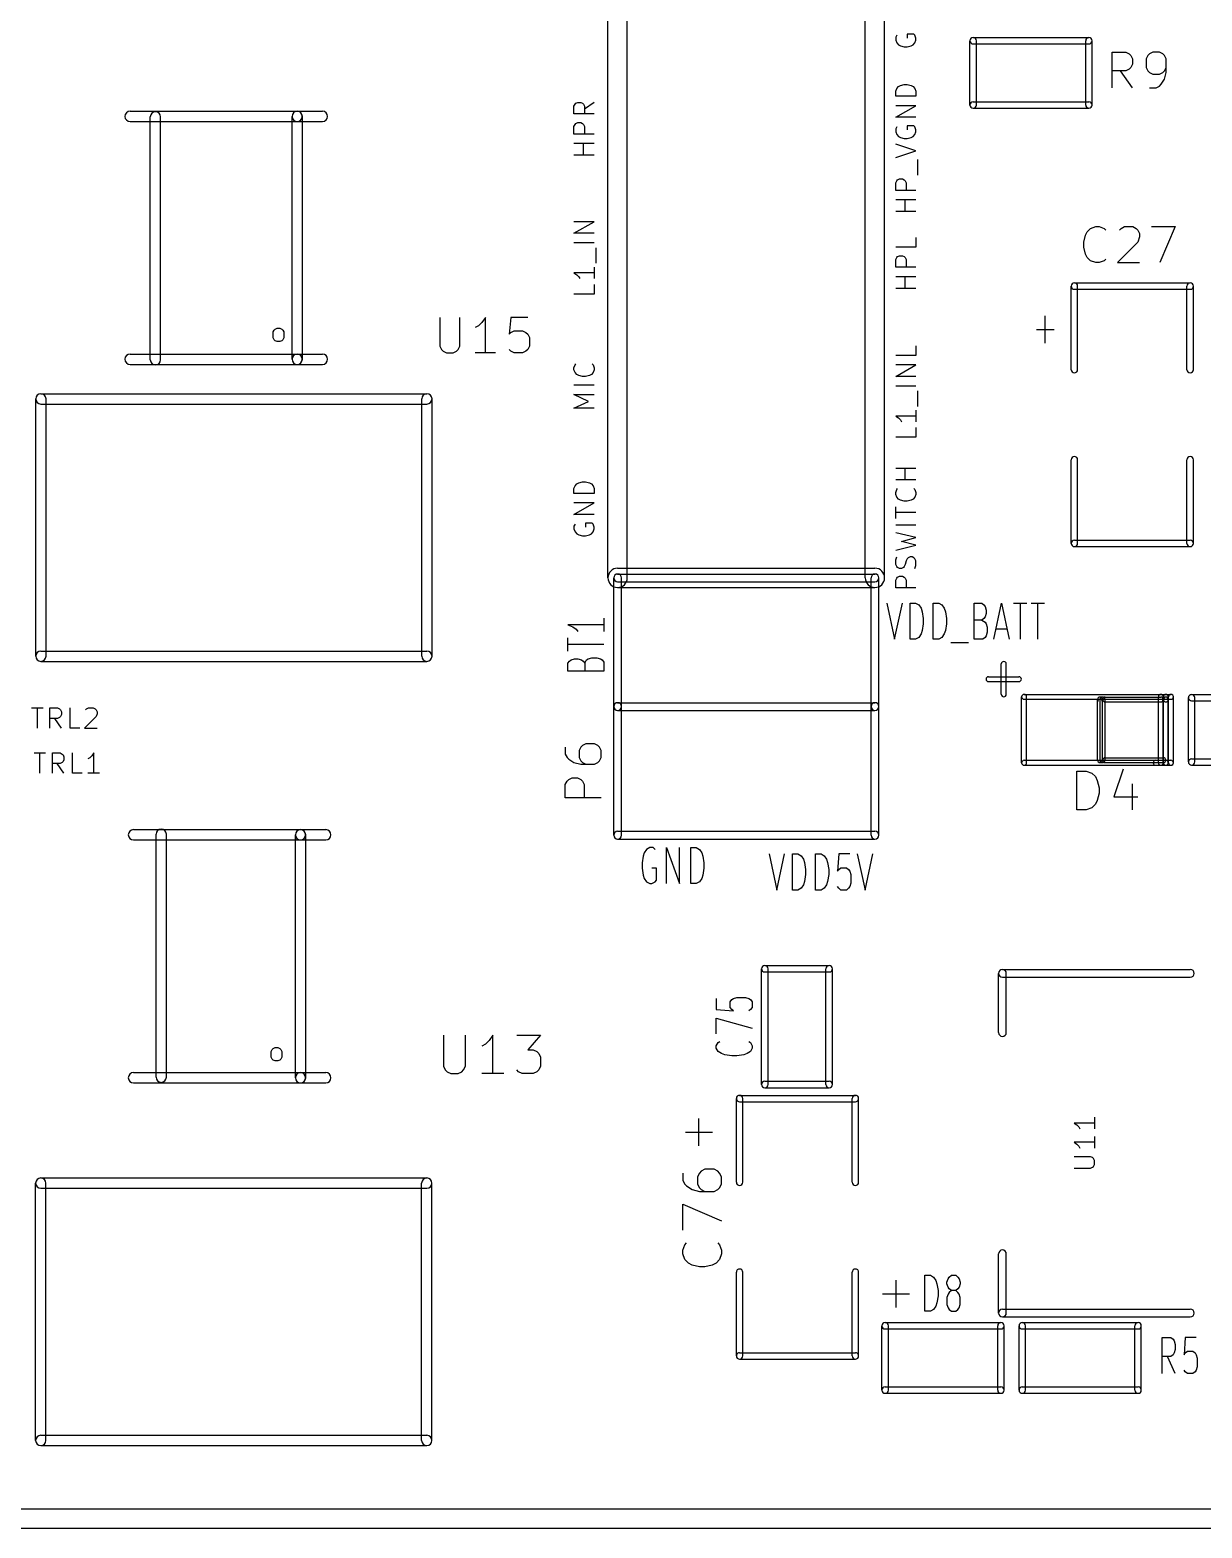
# Model space of a CAD drawing. Extents: x 32880 to 68030, y 23813 to 49782.
# Drawn here: x 41433 to 50542, y 27285 to 38928 of the extents above; entities that cross this region are included whole.
import ezdxf

# ---------------------------------------------------------------- set-up
doc = ezdxf.new("R2010")
doc.units = 0
doc.layers.add('BLACK', color=1, linetype='CONTINUOUS')

msp = doc.modelspace()

# ---------------------------------------------------------------- linework, layer by layer
at = {"layer": 'BLACK'}
for p, q in [((45925, 34670), (45925, 46670)), ((46075, 34670), (46075, 46670)), ((47925, 34670), (47925, 46670)), ((48075, 34670), (48075, 46670)), ((48303, 38895), (48251, 38895)), ((48251, 38895), (48251, 38865)), ((48311, 38888), (48303, 38895)), ((48169, 38888), (48161, 38873)), ((48161, 38873), (48161, 38850)), ((48161, 38850), (48169, 38828)), ((48169, 38828), (48183, 38813)), ((48183, 38813), (48198, 38805)), ((48198, 38805), (48228, 38798)), ((48228, 38798), (48251, 38798)), ((48251, 38798), (48281, 38805)), ((48281, 38805), (48296, 38813)), ((48296, 38813), (48311, 38828)), ((48318, 38865), (48311, 38888)), ((48311, 38828), (48318, 38850)), ((48318, 38850), (48318, 38865)), ((48738, 38345), (48738, 38845)), ((48763, 38870), (49663, 38870)), ((48763, 38820), (49663, 38820)), ((48788, 38345), (48788, 38845)), ((49638, 38345), (49638, 38845)), ((49688, 38345), (49688, 38845)), ((49844, 38479), (49844, 38755)), ((49844, 38755), (49949, 38755)), ((49949, 38755), (49975, 38742)), ((49975, 38742), (49988, 38729)), ((49988, 38729), (50001, 38703)), ((50001, 38663), (49988, 38637)), ((50001, 38703), (50001, 38663)), ((50120, 38729), (50107, 38703)), ((50107, 38703), (50107, 38637)), ((50133, 38742), (50120, 38729)), ((50159, 38755), (50133, 38742)), ((50212, 38755), (50159, 38755)), ((50238, 38742), (50212, 38755)), ((50251, 38729), (50238, 38742)), ((50264, 38703), (50251, 38729)), ((50264, 38598), (50264, 38703)), ((49949, 38611), (49844, 38611)), ((50001, 38479), (49909, 38611)), ((49975, 38624), (49949, 38611)), ((49988, 38637), (49975, 38624)), ((50107, 38637), (50120, 38611)), ((50120, 38611), (50133, 38598)), ((50133, 38598), (50159, 38584)), ((50159, 38584), (50212, 38584)), ((50212, 38584), (50238, 38598)), ((50225, 38506), (50251, 38545)), ((50238, 38598), (50251, 38611)), ((50251, 38611), (50264, 38637)), ((50251, 38545), (50264, 38598)), ((48161, 38452), (48169, 38474)), ((48161, 38414), (48161, 38452)), ((48169, 38474), (48183, 38489)), ((48183, 38489), (48198, 38497)), ((48198, 38497), (48228, 38504)), ((48228, 38504), (48251, 38504)), ((48251, 38504), (48281, 38497)), ((48281, 38497), (48296, 38489)), ((48296, 38489), (48311, 38474)), ((48311, 38474), (48318, 38452)), ((48318, 38452), (48318, 38414)), ((50133, 38479), (50185, 38479)), ((50185, 38479), (50212, 38492)), ((50212, 38492), (50225, 38506)), ((45661, 38336), (45669, 38351)), ((45661, 38276), (45661, 38336)), ((45669, 38351), (45676, 38359)), ((45676, 38359), (45691, 38366)), ((45691, 38366), (45713, 38366)), ((45713, 38366), (45728, 38359)), ((45728, 38359), (45736, 38351)), ((45736, 38351), (45743, 38336)), ((45818, 38366), (45743, 38314)), ((45743, 38336), (45743, 38276)), ((48318, 38414), (48161, 38414)), ((48161, 38250), (48318, 38340)), ((48318, 38340), (48161, 38340)), ((48763, 38370), (49663, 38370)), ((48763, 38320), (49663, 38320)), ((42211, 38297), (43509, 38297)), ((42211, 38217), (43509, 38217)), ((42368, 36365), (42368, 38253)), ((42448, 36365), (42448, 38253)), ((43470, 36369), (43470, 38257)), ((43510, 38297), (43706, 38297)), ((43510, 38217), (43706, 38217)), ((43550, 36369), (43550, 38257)), ((45818, 38276), (45661, 38276)), ((45661, 38179), (45669, 38194)), ((45669, 38194), (45676, 38202)), ((45676, 38202), (45691, 38209)), ((45691, 38209), (45713, 38209)), ((45713, 38209), (45728, 38202)), ((45728, 38202), (45736, 38194)), ((45736, 38194), (45743, 38179)), ((48318, 38250), (48161, 38250)), ((45661, 38119), (45661, 38179)), ((45818, 38119), (45661, 38119)), ((45743, 38179), (45743, 38119)), ((48169, 38176), (48161, 38161)), ((48161, 38161), (48161, 38138)), ((48161, 38138), (48169, 38116)), ((48169, 38116), (48183, 38101)), ((48183, 38101), (48198, 38093)), ((48198, 38093), (48228, 38086)), ((48228, 38086), (48251, 38086)), ((48303, 38183), (48251, 38183)), ((48251, 38183), (48251, 38153)), ((48251, 38086), (48281, 38093)), ((48281, 38093), (48296, 38101)), ((48296, 38101), (48311, 38116)), ((48311, 38176), (48303, 38183)), ((48318, 38153), (48311, 38176)), ((48311, 38116), (48318, 38138)), ((48318, 38138), (48318, 38153)), ((45818, 38045), (45661, 38045)), ((45736, 37955), (45736, 38045)), ((48318, 37988), (48161, 38041)), ((48161, 37936), (48318, 37988)), ((45818, 37955), (45661, 37955)), ((48333, 37801), (48333, 37921)), ((48161, 37741), (48169, 37756)), ((48161, 37681), (48161, 37741)), ((48169, 37756), (48176, 37764)), ((48176, 37764), (48191, 37771)), ((48191, 37771), (48213, 37771)), ((48213, 37771), (48228, 37764)), ((48228, 37764), (48236, 37756)), ((48236, 37756), (48243, 37741)), ((48243, 37741), (48243, 37681)), ((48318, 37681), (48161, 37681)), ((48318, 37607), (48161, 37607)), ((48318, 37517), (48161, 37517)), ((48236, 37517), (48236, 37607)), ((45661, 37348), (45818, 37438)), ((45818, 37438), (45661, 37438)), ((49650, 37360), (49676, 37386)), ((49676, 37386), (49716, 37400)), ((49716, 37400), (49742, 37400)), ((49742, 37400), (49781, 37386)), ((49781, 37386), (49794, 37373)), ((49900, 37373), (49913, 37386)), ((49913, 37386), (49939, 37400)), ((49939, 37400), (50005, 37400)), ((50005, 37400), (50031, 37386)), ((50031, 37386), (50044, 37373)), ((50149, 37400), (50333, 37400)), ((50333, 37400), (50215, 37120)), ((45818, 37348), (45661, 37348)), ((45818, 37273), (45661, 37273)), ((48318, 37316), (48318, 37241)), ((49624, 37280), (49637, 37333)), ((49624, 37240), (49624, 37280)), ((49637, 37333), (49650, 37360)), ((50044, 37280), (49886, 37120)), ((50044, 37373), (50057, 37346)), ((50057, 37320), (50044, 37280)), ((50057, 37346), (50057, 37320)), ((45833, 37116), (45833, 37236)), ((48318, 37241), (48161, 37241)), ((48161, 37144), (48169, 37159)), ((48161, 37084), (48161, 37144)), ((48169, 37159), (48176, 37167)), ((48176, 37167), (48191, 37174)), ((48191, 37174), (48213, 37174)), ((48213, 37174), (48228, 37167)), ((48228, 37167), (48236, 37159)), ((48236, 37159), (48243, 37144)), ((48243, 37144), (48243, 37084)), ((49637, 37186), (49624, 37240)), ((49650, 37160), (49637, 37186)), ((49676, 37133), (49650, 37160)), ((49794, 37146), (49781, 37133)), ((45818, 37041), (45661, 37041)), ((45661, 37041), (45683, 37026)), ((45818, 37086), (45818, 36996)), ((48318, 37084), (48161, 37084)), ((49716, 37120), (49676, 37133)), ((49742, 37120), (49716, 37120)), ((49781, 37133), (49742, 37120)), ((49886, 37120), (50057, 37120)), ((45683, 37026), (45698, 37011)), ((45698, 37011), (45706, 36996)), ((45818, 36951), (45818, 36876)), ((48318, 37010), (48161, 37010)), ((48318, 36920), (48161, 36920)), ((48236, 36920), (48236, 37010)), ((49525, 36288), (49525, 36938)), ((49550, 36963), (50450, 36963)), ((49550, 36913), (50450, 36913)), ((49575, 36288), (49575, 36938)), ((50425, 36288), (50425, 36938)), ((50475, 36288), (50475, 36938)), ((45818, 36876), (45661, 36876)), ((44618, 36694), (44618, 36471)), ((44775, 36471), (44775, 36694)), ((44972, 36694), (44946, 36655)), ((44972, 36418), (44972, 36694)), ((45170, 36694), (45157, 36563)), ((45301, 36694), (45170, 36694)), ((49323, 36494), (49323, 36707)), ((43323, 36581), (43330, 36596)), ((43323, 36536), (43323, 36581)), ((43330, 36596), (43338, 36603)), ((43338, 36603), (43353, 36611)), ((43353, 36611), (43375, 36611)), ((43375, 36611), (43390, 36603)), ((43390, 36603), (43398, 36596)), ((43398, 36596), (43405, 36581)), ((43405, 36581), (43405, 36536)), ((44920, 36629), (44894, 36615)), ((44946, 36655), (44920, 36629)), ((45157, 36563), (45170, 36576)), ((45170, 36576), (45196, 36589)), ((45196, 36589), (45262, 36589)), ((45262, 36589), (45288, 36576)), ((45288, 36576), (45301, 36563)), ((45301, 36563), (45314, 36537)), ((49255, 36600), (49392, 36600)), ((43330, 36521), (43323, 36536)), ((43338, 36513), (43330, 36521)), ((43353, 36506), (43338, 36513)), ((43375, 36506), (43353, 36506)), ((43390, 36513), (43375, 36506)), ((43398, 36521), (43390, 36513)), ((43405, 36536), (43398, 36521)), ((44618, 36471), (44631, 36445)), ((44631, 36445), (44644, 36431)), ((44749, 36431), (44762, 36445)), ((44762, 36445), (44775, 36471)), ((45170, 36431), (45157, 36445)), ((45301, 36445), (45288, 36431)), ((45314, 36471), (45301, 36445)), ((45314, 36537), (45314, 36471)), ((48318, 36474), (48318, 36399)), ((42211, 36409), (43509, 36409)), ((42211, 36329), (43509, 36329)), ((43510, 36409), (43706, 36409)), ((43510, 36329), (43706, 36329)), ((44644, 36431), (44670, 36418)), ((44670, 36418), (44723, 36418)), ((44723, 36418), (44749, 36431)), ((45051, 36418), (44894, 36418)), ((45196, 36418), (45170, 36431)), ((45262, 36418), (45196, 36418)), ((45288, 36431), (45262, 36418)), ((45669, 36326), (45676, 36333)), ((45803, 36333), (45811, 36326)), ((48318, 36399), (48161, 36399)), ((45661, 36303), (45669, 36326)), ((45661, 36288), (45661, 36303)), ((45669, 36266), (45661, 36288)), ((45683, 36251), (45669, 36266)), ((45698, 36243), (45683, 36251)), ((45728, 36236), (45698, 36243)), ((45751, 36236), (45728, 36236)), ((45781, 36243), (45751, 36236)), ((45796, 36251), (45781, 36243)), ((45811, 36266), (45796, 36251)), ((45811, 36326), (45818, 36303)), ((45818, 36288), (45811, 36266)), ((45818, 36303), (45818, 36288)), ((48161, 36235), (48318, 36325)), ((48318, 36325), (48161, 36325)), ((48318, 36235), (48161, 36235)), ((41518, 36101), (44518, 36101)), ((45818, 36168), (45661, 36168)), ((48318, 36160), (48161, 36160)), ((48333, 36003), (48333, 36123)), ((41478, 34061), (41478, 36061)), ((41518, 36021), (44518, 36021)), ((41558, 34061), (41558, 36061)), ((44478, 34061), (44478, 36061)), ((44558, 34061), (44558, 36061)), ((45773, 36042), (45661, 36094)), ((45661, 36094), (45818, 36094)), ((45661, 35989), (45773, 36042)), ((45818, 35989), (45661, 35989)), ((48318, 35928), (48161, 35928)), ((48161, 35928), (48183, 35913)), ((48183, 35913), (48198, 35898)), ((48198, 35898), (48206, 35883)), ((48318, 35973), (48318, 35883)), ((48318, 35763), (48161, 35763)), ((48318, 35838), (48318, 35763)), ((48318, 35521), (48161, 35521)), ((48236, 35431), (48236, 35521)), ((49525, 34938), (49525, 35588)), ((49575, 34938), (49575, 35588)), ((50425, 34938), (50425, 35588)), ((50475, 34938), (50475, 35588)), ((45669, 35386), (45683, 35401)), ((45683, 35401), (45698, 35409)), ((45698, 35409), (45728, 35416)), ((45728, 35416), (45751, 35416)), ((45751, 35416), (45781, 35409)), ((45781, 35409), (45796, 35401)), ((45796, 35401), (45811, 35386)), ((48318, 35431), (48161, 35431)), ((45661, 35364), (45669, 35386)), ((45661, 35326), (45661, 35364)), ((45818, 35326), (45661, 35326)), ((45811, 35386), (45818, 35364)), ((45818, 35364), (45818, 35326)), ((48161, 35334), (48169, 35357)), ((48161, 35319), (48161, 35334)), ((48169, 35297), (48161, 35319)), ((48169, 35357), (48176, 35364)), ((48183, 35282), (48169, 35297)), ((48198, 35274), (48183, 35282)), ((48296, 35282), (48281, 35274)), ((48311, 35297), (48296, 35282)), ((48303, 35364), (48311, 35357)), ((48311, 35357), (48318, 35334)), ((48318, 35319), (48311, 35297)), ((48318, 35334), (48318, 35319)), ((45661, 35162), (45818, 35252)), ((45818, 35252), (45661, 35252)), ((48161, 35132), (48161, 35222)), ((48318, 35177), (48161, 35177)), ((48228, 35267), (48198, 35274)), ((48251, 35267), (48228, 35267)), ((48281, 35274), (48251, 35267)), ((45818, 35162), (45661, 35162)), ((45669, 35088), (45661, 35073)), ((45661, 35073), (45661, 35050)), ((45661, 35050), (45669, 35028)), ((45803, 35095), (45751, 35095)), ((45751, 35095), (45751, 35065)), ((45811, 35088), (45803, 35095)), ((45818, 35065), (45811, 35088)), ((45811, 35028), (45818, 35050)), ((45818, 35050), (45818, 35065)), ((48318, 35079), (48161, 35079)), ((45669, 35028), (45683, 35013)), ((45683, 35013), (45698, 35005)), ((45698, 35005), (45728, 34998)), ((45728, 34998), (45751, 34998)), ((45751, 34998), (45781, 35005)), ((45781, 35005), (45796, 35013)), ((45796, 35013), (45811, 35028)), ((48318, 34983), (48161, 35020)), ((48206, 34953), (48318, 34983)), ((48318, 34923), (48206, 34953)), ((49550, 34963), (50450, 34963)), ((48161, 34885), (48318, 34923)), ((48161, 34810), (48169, 34833)), ((48251, 34818), (48243, 34803)), ((48258, 34825), (48251, 34818)), ((48273, 34833), (48258, 34825)), ((48288, 34833), (48273, 34833)), ((48303, 34825), (48288, 34833)), ((48311, 34818), (48303, 34825)), ((48318, 34803), (48311, 34818)), ((49550, 34913), (50450, 34913)), ((46000, 34745), (48000, 34745)), ((46000, 34700), (48000, 34700)), ((48161, 34773), (48161, 34810)), ((48169, 34758), (48161, 34773)), ((48176, 34750), (48169, 34758)), ((48191, 34743), (48176, 34750)), ((48206, 34743), (48191, 34743)), ((48221, 34750), (48206, 34743)), ((48228, 34758), (48221, 34750)), ((48236, 34773), (48228, 34758)), ((48243, 34803), (48236, 34773)), ((48311, 34743), (48318, 34765)), ((48318, 34765), (48318, 34803)), ((45970, 33670), (45970, 34670)), ((46000, 34640), (48000, 34640)), ((46000, 34595), (48000, 34595)), ((46030, 33670), (46030, 34670)), ((47970, 33670), (47970, 34670)), ((48030, 33670), (48030, 34670)), ((48161, 34653), (48169, 34668)), ((48161, 34593), (48161, 34653)), ((48318, 34593), (48161, 34593)), ((48169, 34668), (48176, 34676)), ((48176, 34676), (48191, 34683)), ((48191, 34683), (48213, 34683)), ((48213, 34683), (48228, 34676)), ((48228, 34676), (48236, 34668)), ((48236, 34668), (48243, 34653)), ((48243, 34653), (48243, 34593)), ((48093, 34474), (48153, 34194)), ((48153, 34194), (48213, 34474)), ((48273, 34194), (48273, 34474)), ((48273, 34474), (48316, 34474)), ((48316, 34474), (48341, 34460)), ((48453, 34194), (48453, 34474)), ((48453, 34474), (48496, 34474)), ((48496, 34474), (48521, 34460)), ((48770, 34194), (48770, 34474)), ((48770, 34474), (48830, 34474)), ((48830, 34474), (48847, 34460)), ((48924, 34194), (48984, 34474)), ((48984, 34474), (49044, 34194)), ((49078, 34474), (49181, 34474)), ((49130, 34194), (49130, 34474)), ((49215, 34474), (49318, 34474)), ((49267, 34194), (49267, 34474)), ((45892, 34357), (45892, 34254)), ((48341, 34460), (48359, 34434)), ((48359, 34434), (48367, 34407)), ((48367, 34407), (48376, 34354)), ((48376, 34354), (48376, 34314)), ((48521, 34460), (48539, 34434)), ((48539, 34434), (48547, 34407)), ((48547, 34407), (48556, 34354)), ((48556, 34354), (48556, 34314)), ((48847, 34354), (48830, 34340)), ((48847, 34460), (48856, 34447)), ((48856, 34367), (48847, 34354)), ((48856, 34447), (48864, 34420)), ((48864, 34394), (48856, 34367)), ((48864, 34420), (48864, 34394)), ((45892, 34306), (45612, 34306)), ((45612, 34306), (45652, 34289)), ((45652, 34289), (45679, 34271)), ((45679, 34271), (45692, 34254)), ((48359, 34234), (48341, 34207)), ((48367, 34260), (48359, 34234)), ((48376, 34314), (48367, 34260)), ((48539, 34234), (48521, 34207)), ((48547, 34260), (48539, 34234)), ((48556, 34314), (48547, 34260)), ((48830, 34340), (48770, 34340)), ((48830, 34340), (48856, 34327)), ((48856, 34327), (48864, 34314)), ((48864, 34314), (48873, 34287)), ((48873, 34247), (48864, 34220)), ((48873, 34287), (48873, 34247)), ((48941, 34274), (49027, 34274)), ((45612, 34100), (45612, 34203)), ((45892, 34152), (45612, 34152)), ((48316, 34194), (48273, 34194)), ((48341, 34207), (48316, 34194)), ((48496, 34194), (48453, 34194)), ((48521, 34207), (48496, 34194)), ((48590, 34167), (48727, 34167)), ((48838, 34194), (48770, 34194)), ((48856, 34207), (48838, 34194)), ((48864, 34220), (48856, 34207)), ((41518, 34101), (44518, 34101)), ((41518, 34021), (44518, 34021)), ((45612, 34006), (45626, 34023)), ((45612, 33946), (45612, 34006)), ((45626, 34023), (45639, 34032)), ((45639, 34032), (45666, 34040)), ((45666, 34040), (45692, 34040)), ((45692, 34040), (45719, 34032)), ((45719, 34032), (45732, 34023)), ((45732, 34023), (45746, 34006)), ((45746, 34006), (45759, 34032)), ((45746, 34006), (45746, 33946)), ((45759, 34032), (45772, 34040)), ((45772, 34040), (45799, 34049)), ((45799, 34049), (45839, 34049)), ((45839, 34049), (45866, 34040)), ((45866, 34040), (45879, 34032)), ((45879, 34032), (45892, 34014)), ((45892, 34014), (45892, 33946)), ((48982, 33765), (48982, 34001)), ((49020, 33765), (49020, 34001)), ((45892, 33946), (45612, 33946)), ((48883, 33902), (49119, 33902)), ((48883, 33864), (49119, 33864)), ((41446, 33659), (41536, 33659)), ((41491, 33502), (41491, 33659)), ((41588, 33502), (41588, 33659)), ((41588, 33659), (41648, 33659)), ((41648, 33659), (41663, 33651)), ((41663, 33651), (41671, 33644)), ((41745, 33502), (41745, 33659)), ((41865, 33644), (41872, 33651)), ((41872, 33651), (41887, 33659)), ((41887, 33659), (41925, 33659)), ((41925, 33659), (41940, 33651)), ((41940, 33651), (41947, 33644)), ((45970, 32670), (45970, 33670)), ((46000, 33700), (48000, 33700)), ((46000, 33700), (48000, 33700)), ((46030, 32670), (46030, 33670)), ((47970, 32670), (47970, 33670)), ((48030, 32670), (48030, 33670)), ((49140, 33233), (49140, 33745)), ((49159, 33764), (50261, 33764)), ((49159, 33726), (50261, 33726)), ((49178, 33233), (49178, 33745)), ((49730, 33253), (49730, 33725)), ((49730, 33254), (49730, 33706)), ((49750, 33253), (49750, 33725)), ((49768, 33253), (49768, 33725)), ((49768, 33254), (49768, 33706)), ((49788, 33253), (49788, 33725)), ((49789, 33744), (50221, 33744)), ((49789, 33706), (50221, 33706)), ((50203, 33233), (50203, 33745)), ((50241, 33233), (50241, 33745)), ((50242, 33725), (50242, 33745)), ((50242, 33233), (50242, 33725)), ((50261, 33764), (50301, 33764)), ((50261, 33726), (50301, 33726)), ((50280, 33725), (50280, 33745)), ((50280, 33233), (50280, 33725)), ((50282, 33233), (50282, 33745)), ((50320, 33233), (50320, 33745)), ((50436, 33239), (50436, 33739)), ((50461, 33764), (51361, 33764)), ((50461, 33714), (51361, 33714)), ((50486, 33239), (50486, 33739)), ((41648, 33577), (41588, 33577)), ((41678, 33502), (41626, 33577)), ((41663, 33584), (41648, 33577)), ((41671, 33592), (41663, 33584)), ((41671, 33644), (41678, 33629)), ((41678, 33607), (41671, 33592)), ((41678, 33629), (41678, 33607)), ((41947, 33592), (41857, 33502)), ((41947, 33644), (41955, 33629)), ((41955, 33614), (41947, 33592)), ((41955, 33629), (41955, 33614)), ((46000, 33640), (48000, 33640)), ((46000, 33640), (48000, 33640)), ((41820, 33502), (41745, 33502)), ((41857, 33502), (41955, 33502)), ((41465, 33309), (41555, 33309)), ((41510, 33152), (41510, 33309)), ((41607, 33152), (41607, 33309)), ((41607, 33309), (41667, 33309)), ((41667, 33309), (41682, 33301)), ((41682, 33301), (41690, 33294)), ((41764, 33152), (41764, 33309)), ((41929, 33309), (41914, 33287)), ((41929, 33152), (41929, 33309)), ((45593, 33354), (45593, 33301)), ((45593, 33301), (45607, 33275)), ((45713, 33354), (45700, 33328)), ((45700, 33328), (45700, 33275)), ((45727, 33367), (45713, 33354)), ((45753, 33380), (45727, 33367)), ((45820, 33380), (45753, 33380)), ((45847, 33367), (45820, 33380)), ((45860, 33354), (45847, 33367)), ((45873, 33328), (45860, 33354)), ((45873, 33275), (45873, 33328)), ((41667, 33227), (41607, 33227)), ((41697, 33152), (41645, 33227)), ((41682, 33234), (41667, 33227)), ((41690, 33242), (41682, 33234)), ((41690, 33294), (41697, 33279)), ((41697, 33257), (41690, 33242)), ((41697, 33279), (41697, 33257)), ((41899, 33272), (41884, 33264)), ((41914, 33287), (41899, 33272)), ((45607, 33275), (45620, 33262)), ((45620, 33262), (45660, 33236)), ((45660, 33236), (45713, 33223)), ((45700, 33275), (45713, 33249)), ((45713, 33249), (45727, 33236)), ((45713, 33223), (45820, 33223)), ((45727, 33236), (45753, 33223)), ((45820, 33223), (45847, 33236)), ((45847, 33236), (45860, 33249)), ((45860, 33249), (45873, 33275)), ((49159, 33252), (50261, 33252)), ((49159, 33214), (50261, 33214)), ((49789, 33272), (50241, 33272)), ((49789, 33234), (50241, 33234)), ((50182, 33252), (50300, 33252)), ((50182, 33214), (50300, 33214)), ((50461, 33264), (51361, 33264)), ((50461, 33214), (51361, 33214)), ((41839, 33152), (41764, 33152)), ((41974, 33152), (41884, 33152)), ((45593, 33065), (45607, 33091)), ((45607, 33091), (45620, 33104)), ((45620, 33104), (45647, 33117)), ((45647, 33117), (45687, 33117)), ((45687, 33117), (45713, 33104)), ((45713, 33104), (45727, 33091)), ((45727, 33091), (45740, 33065)), ((49570, 32868), (49570, 33168)), ((49570, 33168), (49642, 33168)), ((49642, 33168), (49685, 33153)), ((49685, 33153), (49713, 33125)), ((49713, 33125), (49728, 33096)), ((49728, 33096), (49742, 33039)), ((49928, 33182), (49856, 32968)), ((49999, 33068), (49999, 32868)), ((45593, 32960), (45593, 33065)), ((45873, 32960), (45593, 32960)), ((45740, 33065), (45740, 32960)), ((49742, 32996), (49728, 32939)), ((49742, 33039), (49742, 32996)), ((49856, 32968), (50042, 32968)), ((49642, 32868), (49570, 32868)), ((49685, 32882), (49642, 32868)), ((49713, 32910), (49685, 32882)), ((49728, 32939), (49713, 32910)), ((42237, 32713), (43535, 32713)), ((42237, 32633), (43535, 32633)), ((42413, 30789), (42413, 32677)), ((42493, 30789), (42493, 32677)), ((43496, 30785), (43496, 32673)), ((43536, 32713), (43732, 32713)), ((43536, 32633), (43732, 32633)), ((43576, 30785), (43576, 32673)), ((46000, 32700), (48000, 32700)), ((46000, 32640), (48000, 32640)), ((46199, 32507), (46190, 32454)), ((46207, 32534), (46199, 32507)), ((46225, 32560), (46207, 32534)), ((46250, 32574), (46225, 32560)), ((46276, 32574), (46250, 32574)), ((46293, 32560), (46276, 32574)), ((46379, 32294), (46379, 32574)), ((46379, 32574), (46482, 32294)), ((46482, 32294), (46482, 32574)), ((46568, 32294), (46568, 32574)), ((46568, 32574), (46611, 32574)), ((46611, 32574), (46636, 32560)), ((46636, 32560), (46654, 32534)), ((46654, 32534), (46662, 32507)), ((46662, 32507), (46671, 32454)), ((47178, 32524), (47238, 32244)), ((47238, 32244), (47298, 32524)), ((47358, 32244), (47358, 32524)), ((47358, 32524), (47401, 32524)), ((47401, 32524), (47426, 32510)), ((47426, 32510), (47444, 32484)), ((47538, 32244), (47538, 32524)), ((47538, 32524), (47581, 32524)), ((47581, 32524), (47606, 32510)), ((47606, 32510), (47624, 32484)), ((47718, 32524), (47709, 32390)), ((47804, 32524), (47718, 32524)), ((47863, 32524), (47923, 32244)), ((47923, 32244), (47983, 32524)), ((46190, 32454), (46190, 32414)), ((46190, 32414), (46199, 32360)), ((46302, 32414), (46267, 32414)), ((46302, 32320), (46302, 32414)), ((46671, 32414), (46662, 32360)), ((46671, 32454), (46671, 32414)), ((47444, 32484), (47452, 32457)), ((47452, 32457), (47461, 32404)), ((47461, 32404), (47461, 32364)), ((47624, 32484), (47632, 32457)), ((47632, 32457), (47641, 32404)), ((47641, 32404), (47641, 32364)), ((47709, 32390), (47718, 32404)), ((47718, 32404), (47735, 32417)), ((47735, 32417), (47778, 32417)), ((47778, 32417), (47795, 32404)), ((47795, 32404), (47804, 32390)), ((47804, 32390), (47812, 32364)), ((46199, 32360), (46207, 32334)), ((46207, 32334), (46225, 32307)), ((46225, 32307), (46250, 32294)), ((46250, 32294), (46267, 32294)), ((46267, 32294), (46293, 32307)), ((46293, 32307), (46302, 32320)), ((46611, 32294), (46568, 32294)), ((46636, 32307), (46611, 32294)), ((46654, 32334), (46636, 32307)), ((46662, 32360), (46654, 32334)), ((47426, 32257), (47401, 32244)), ((47444, 32284), (47426, 32257)), ((47452, 32310), (47444, 32284)), ((47461, 32364), (47452, 32310)), ((47606, 32257), (47581, 32244)), ((47624, 32284), (47606, 32257)), ((47632, 32310), (47624, 32284)), ((47641, 32364), (47632, 32310)), ((47718, 32257), (47709, 32270)), ((47735, 32244), (47718, 32257)), ((47795, 32257), (47778, 32244)), ((47804, 32270), (47795, 32257)), ((47812, 32297), (47804, 32270)), ((47812, 32364), (47812, 32297)), ((47401, 32244), (47358, 32244)), ((47581, 32244), (47538, 32244)), ((47778, 32244), (47735, 32244)), ((47119, 30732), (47119, 31632)), ((47144, 31657), (47644, 31657)), ((47144, 31607), (47644, 31607)), ((47169, 30732), (47169, 31632)), ((47619, 30732), (47619, 31632)), ((47669, 30732), (47669, 31632)), ((48961, 31136), (48961, 31596)), ((48991, 31626), (50451, 31626)), ((48991, 31566), (50451, 31566)), ((49021, 31136), (49021, 31596)), ((46767, 31401), (46767, 31315)), ((46874, 31375), (46887, 31392)), ((46874, 31332), (46874, 31375)), ((46887, 31315), (46874, 31332)), ((46887, 31392), (46901, 31401)), ((46901, 31401), (46927, 31409)), ((46927, 31409), (46994, 31409)), ((46994, 31409), (47021, 31401)), ((47021, 31401), (47034, 31392)), ((47034, 31392), (47047, 31375)), ((47047, 31332), (47034, 31315)), ((47047, 31375), (47047, 31332)), ((46767, 31315), (46901, 31306)), ((46767, 31127), (46767, 31247)), ((46767, 31247), (47047, 31170)), ((46901, 31306), (46887, 31315)), ((47034, 31315), (47021, 31306)), ((44646, 31116), (44646, 30874)), ((44817, 30874), (44817, 31116)), ((45030, 31116), (45002, 31074)), ((45030, 30817), (45030, 31116)), ((45216, 31116), (45401, 31116)), ((45401, 31116), (45301, 31003)), ((43308, 30990), (43315, 31005)), ((43308, 30945), (43308, 30990)), ((43315, 31005), (43323, 31012)), ((43323, 31012), (43338, 31020)), ((43338, 31020), (43360, 31020)), ((43360, 31020), (43375, 31012)), ((43375, 31012), (43383, 31005)), ((43383, 31005), (43390, 30990)), ((43390, 30990), (43390, 30945)), ((44973, 31045), (44945, 31031)), ((45002, 31074), (44973, 31045)), ((45301, 31003), (45344, 31003)), ((45344, 31003), (45372, 30988)), ((45372, 30988), (45387, 30974)), ((45387, 30974), (45401, 30946)), ((46767, 31032), (46781, 31058)), ((46767, 31015), (46767, 31032)), ((46781, 30990), (46767, 31015)), ((46781, 31058), (46794, 31067)), ((46807, 30972), (46781, 30990)), ((46834, 30964), (46807, 30972)), ((47007, 30972), (46981, 30964)), ((47034, 30990), (47007, 30972)), ((47021, 31067), (47034, 31058)), ((47034, 31058), (47047, 31032)), ((47047, 31015), (47034, 30990)), ((47047, 31032), (47047, 31015)), ((43315, 30930), (43308, 30945)), ((43323, 30922), (43315, 30930)), ((43338, 30915), (43323, 30922)), ((43360, 30915), (43338, 30915)), ((43375, 30922), (43360, 30915)), ((43383, 30930), (43375, 30922)), ((43390, 30945), (43383, 30930)), ((44646, 30874), (44660, 30846)), ((44803, 30846), (44817, 30874)), ((45401, 30874), (45387, 30846)), ((45401, 30946), (45401, 30874)), ((46887, 30955), (46834, 30964)), ((46927, 30955), (46887, 30955)), ((46981, 30964), (46927, 30955)), ((42237, 30825), (43535, 30825)), ((42237, 30745), (43535, 30745)), ((43536, 30825), (43732, 30825)), ((43536, 30745), (43732, 30745)), ((44660, 30846), (44675, 30832)), ((44675, 30832), (44703, 30817)), ((44703, 30817), (44760, 30817)), ((44760, 30817), (44789, 30832)), ((44789, 30832), (44803, 30846)), ((45116, 30817), (44945, 30817)), ((45230, 30832), (45216, 30846)), ((45258, 30817), (45230, 30832)), ((45344, 30817), (45258, 30817)), ((45372, 30832), (45344, 30817)), ((45387, 30846), (45372, 30832)), ((47144, 30757), (47644, 30757)), ((46923, 29973), (46923, 30623)), ((46948, 30648), (47848, 30648)), ((46973, 29973), (46973, 30623)), ((47144, 30707), (47644, 30707)), ((47823, 29973), (47823, 30623)), ((47873, 29973), (47873, 30623)), ((46948, 30598), (47848, 30598)), ((46632, 30256), (46632, 30467)), ((49705, 30433), (49548, 30433)), ((49548, 30433), (49570, 30418)), ((49570, 30418), (49585, 30403)), ((49585, 30403), (49593, 30388)), ((49705, 30478), (49705, 30388)), ((46527, 30361), (46737, 30361)), ((49705, 30283), (49548, 30283)), ((49548, 30283), (49570, 30268)), ((49705, 30328), (49705, 30238)), ((49675, 30171), (49548, 30171)), ((49570, 30268), (49585, 30253)), ((49585, 30253), (49593, 30238)), ((49690, 30164), (49675, 30171)), ((49698, 30156), (49690, 30164)), ((46507, 30044), (46507, 29987)), ((46636, 30044), (46622, 30015)), ((46650, 30058), (46636, 30044)), ((46679, 30073), (46650, 30058)), ((46750, 30073), (46679, 30073)), ((46779, 30058), (46750, 30073)), ((46793, 30044), (46779, 30058)), ((46807, 30015), (46793, 30044)), ((49548, 30081), (49675, 30081)), ((49675, 30081), (49690, 30089)), ((49690, 30089), (49698, 30096)), ((49705, 30141), (49698, 30156)), ((49698, 30096), (49705, 30111)), ((49705, 30111), (49705, 30141)), ((41477, 27966), (41477, 29966)), ((41517, 30006), (44517, 30006)), ((41517, 29926), (44517, 29926)), ((41557, 27966), (41557, 29966)), ((44477, 27966), (44477, 29966)), ((44557, 27966), (44557, 29966)), ((46507, 29987), (46522, 29958)), ((46522, 29958), (46536, 29944)), ((46536, 29944), (46579, 29915)), ((46622, 30015), (46622, 29958)), ((46622, 29958), (46636, 29930)), ((46636, 29930), (46650, 29915)), ((46779, 29915), (46793, 29930)), ((46793, 29930), (46807, 29958)), ((46807, 29958), (46807, 30015)), ((46579, 29915), (46636, 29901)), ((46636, 29901), (46750, 29901)), ((46650, 29915), (46679, 29901)), ((46750, 29901), (46779, 29915)), ((46507, 29601), (46507, 29801)), ((46507, 29801), (46807, 29672)), ((46507, 29444), (46522, 29487)), ((46522, 29487), (46536, 29501)), ((46779, 29501), (46793, 29487)), ((46793, 29487), (46807, 29444)), ((46507, 29415), (46507, 29444)), ((46522, 29372), (46507, 29415)), ((46550, 29344), (46522, 29372)), ((46579, 29329), (46550, 29344)), ((46765, 29344), (46736, 29329)), ((46793, 29372), (46765, 29344)), ((46807, 29415), (46793, 29372)), ((46807, 29444), (46807, 29415)), ((48961, 28956), (48961, 29416)), ((49021, 28956), (49021, 29416)), ((46636, 29315), (46579, 29329)), ((46679, 29315), (46636, 29315)), ((46736, 29329), (46679, 29315)), ((46923, 28623), (46923, 29273)), ((46973, 28623), (46973, 29273)), ((47823, 28623), (47823, 29273)), ((47873, 28623), (47873, 29273)), ((48388, 28970), (48388, 29250)), ((48388, 29250), (48431, 29250)), ((48431, 29250), (48456, 29236)), ((48456, 29236), (48474, 29210)), ((48568, 29223), (48576, 29236)), ((48576, 29236), (48594, 29250)), ((48594, 29250), (48628, 29250)), ((48628, 29250), (48645, 29236)), ((48645, 29236), (48654, 29223)), ((48164, 29000), (48164, 29211)), ((48474, 29210), (48482, 29183)), ((48482, 29183), (48491, 29130)), ((48491, 29130), (48491, 29090)), ((48559, 29196), (48568, 29223)), ((48559, 29183), (48559, 29196)), ((48568, 29156), (48559, 29183)), ((48576, 29143), (48568, 29156)), ((48576, 29116), (48568, 29103)), ((48594, 29130), (48576, 29143)), ((48594, 29130), (48576, 29116)), ((48628, 29130), (48594, 29130)), ((48645, 29143), (48628, 29130)), ((48645, 29116), (48628, 29130)), ((48654, 29156), (48645, 29143)), ((48654, 29103), (48645, 29116)), ((48654, 29223), (48662, 29196)), ((48662, 29183), (48654, 29156)), ((48662, 29196), (48662, 29183)), ((48059, 29105), (48269, 29105)), ((48474, 29010), (48456, 28983)), ((48482, 29036), (48474, 29010)), ((48491, 29090), (48482, 29036)), ((48568, 29103), (48559, 29076)), ((48559, 29076), (48559, 29023)), ((48559, 29023), (48568, 28996)), ((48568, 28996), (48576, 28983)), ((48645, 28983), (48654, 28996)), ((48662, 29076), (48654, 29103)), ((48654, 28996), (48662, 29023)), ((48662, 29023), (48662, 29076)), ((48079, 28882), (48979, 28882)), ((48431, 28970), (48388, 28970)), ((48456, 28983), (48431, 28970)), ((48576, 28983), (48594, 28970)), ((48594, 28970), (48628, 28970)), ((48628, 28970), (48645, 28983)), ((48991, 28986), (50451, 28986)), ((48991, 28926), (50451, 28926)), ((49145, 28882), (50045, 28882)), ((48054, 28357), (48054, 28857)), ((48079, 28832), (48979, 28832)), ((48104, 28357), (48104, 28857)), ((48954, 28357), (48954, 28857)), ((49004, 28357), (49004, 28857)), ((49120, 28357), (49120, 28857)), ((49145, 28832), (50045, 28832)), ((49170, 28357), (49170, 28857)), ((50020, 28357), (50020, 28857)), ((50070, 28357), (50070, 28857)), ((50231, 28486), (50231, 28766)), ((50231, 28766), (50299, 28766)), ((50299, 28766), (50317, 28752)), ((50411, 28766), (50402, 28632)), ((50497, 28766), (50411, 28766)), ((46948, 28648), (47848, 28648)), ((50317, 28752), (50325, 28739)), ((50325, 28646), (50317, 28632)), ((50325, 28739), (50334, 28712)), ((50334, 28672), (50325, 28646)), ((50334, 28712), (50334, 28672)), ((50402, 28632), (50411, 28646)), ((50411, 28646), (50428, 28659)), ((50428, 28659), (50471, 28659)), ((50471, 28659), (50488, 28646)), ((50488, 28646), (50497, 28632)), ((46948, 28598), (47848, 28598)), ((50299, 28619), (50231, 28619)), ((50334, 28486), (50274, 28619)), ((50317, 28632), (50299, 28619)), ((50497, 28632), (50505, 28606)), ((50505, 28539), (50497, 28512)), ((50505, 28606), (50505, 28539)), ((50411, 28499), (50402, 28512)), ((50428, 28486), (50411, 28499)), ((50471, 28486), (50428, 28486)), ((50488, 28499), (50471, 28486)), ((50497, 28512), (50488, 28499)), ((48079, 28382), (48979, 28382)), ((48079, 28332), (48979, 28332)), ((49145, 28382), (50045, 28382)), ((49145, 28332), (50045, 28332)), ((41517, 28006), (44517, 28006)), ((41517, 27926), (44517, 27926)), ((34455, 27435), (66455, 27435)), ((34455, 27285), (66455, 27285))]:
    msp.add_line(p, q, dxfattribs=at)
for centre, radius, start, end in [((48763, 38845), 25, 90, 270), ((48763, 38845), 25, 360, 540), ((49663, 38845), 25, 360, 540), ((49663, 38845), 25, 270, 450), ((48763, 38345), 25, 90, 270), ((48763, 38345), 25, 180, 360), ((49663, 38345), 25, 180, 360), ((49663, 38345), 25, 270, 450), ((42211, 38257), 40, 90, 270), ((42408, 38253), 40, 360, 540), ((43510, 38257), 40, 90, 270), ((43510, 38257), 40, 360, 540), ((43509, 38257), 40, 270, 450), ((43706, 38257), 40, 270, 450), ((49550, 36938), 25, 90, 270), ((49550, 36938), 25, 360, 540), ((50450, 36938), 25, 360, 540), ((50450, 36938), 25, 270, 450), ((42211, 36369), 40, 90, 270), ((42408, 36365), 40, 180, 360), ((43510, 36369), 40, 90, 270), ((43510, 36369), 40, 180, 360), ((43509, 36369), 40, 270, 450), ((43706, 36369), 40, 270, 450), ((49550, 36288), 25, 180, 360), ((50450, 36288), 25, 180, 360), ((41518, 36061), 40, 90, 270), ((41518, 36061), 40, 360, 540), ((44518, 36061), 40, 360, 540), ((44518, 36061), 40, 270, 450), ((49550, 35588), 25, 360, 540), ((50450, 35588), 25, 360, 540), ((49550, 34938), 25, 90, 270), ((49550, 34938), 25, 180, 360), ((50450, 34938), 25, 180, 360), ((50450, 34938), 25, 270, 450), ((46000, 34670), 75, 90, 270), ((46000, 34670), 30, 360, 540), ((46000, 34670), 30, 90, 270), ((48000, 34670), 30, 360, 540), ((48000, 34670), 75, 270, 450), ((48000, 34670), 30, 270, 450), ((46000, 34670), 75, 180, 360), ((48000, 34670), 75, 180, 360), ((41518, 34061), 40, 90, 270), ((41518, 34061), 40, 180, 360), ((44518, 34061), 40, 180, 360), ((44518, 34061), 40, 270, 450), ((49001, 34001), 19, 360, 540), ((48883, 33883), 19, 90, 270), ((49119, 33883), 19, 270, 450), ((46000, 33670), 30, 90, 270), ((46000, 33670), 30, 360, 540), ((46000, 33670), 30, 90, 270), ((46000, 33670), 30, 180, 360), ((48000, 33670), 30, 360, 540), ((48000, 33670), 30, 180, 360), ((48000, 33670), 30, 270, 450), ((48000, 33670), 30, 270, 450), ((49001, 33765), 19, 180, 360), ((49159, 33745), 19, 90, 270), ((49159, 33745), 19, 360, 540), ((49749, 33725), 19, 360, 540), ((49749, 33706), 19, 360, 540), ((49769, 33725), 19, 360, 540), ((49789, 33725), 19, 90, 270), ((50222, 33745), 19, 360, 540), ((50221, 33725), 19, 270, 450), ((50261, 33745), 19, 90, 270), ((50261, 33745), 19, 360, 540), ((50261, 33725), 19, 360, 540), ((50261, 33725), 19, 180, 360), ((50261, 33745), 19, 270, 450), ((50301, 33745), 19, 360, 540), ((50301, 33745), 19, 270, 450), ((50461, 33739), 25, 360, 540), ((50461, 33739), 25, 90, 270), ((49159, 33233), 19, 90, 270), ((49159, 33233), 19, 180, 360), ((49749, 33254), 19, 180, 360), ((49749, 33253), 19, 180, 360), ((49769, 33253), 19, 180, 360), ((49789, 33253), 19, 90, 270), ((50182, 33233), 19, 90, 270), ((50222, 33233), 19, 180, 360), ((50241, 33253), 19, 270, 450), ((50261, 33233), 19, 180, 360), ((50261, 33233), 19, 270, 450), ((50301, 33233), 19, 180, 360), ((50300, 33233), 19, 270, 450), ((50461, 33239), 25, 90, 270), ((50461, 33239), 25, 180, 360), ((42237, 32673), 40, 90, 270), ((42453, 32677), 40, 360, 540), ((43536, 32673), 40, 90, 270), ((43536, 32673), 40, 360, 540), ((43535, 32673), 40, 270, 450), ((43732, 32673), 40, 270, 450), ((46000, 32670), 30, 90, 270), ((46000, 32670), 30, 180, 360), ((48000, 32670), 30, 180, 360), ((48000, 32670), 30, 270, 450), ((47144, 31632), 25, 360, 540), ((47144, 31632), 25, 90, 270), ((47644, 31632), 25, 360, 540), ((47644, 31632), 25, 270, 450), ((48991, 31596), 30, 360, 540), ((48991, 31596), 30, 90, 270), ((50451, 31596), 30, 270, 450), ((48991, 31136), 30, 180, 360), ((42237, 30785), 40, 90, 270), ((42453, 30789), 40, 180, 360), ((43536, 30785), 40, 90, 270), ((43536, 30785), 40, 180, 360), ((43535, 30785), 40, 270, 450), ((43732, 30785), 40, 270, 450), ((47144, 30732), 25, 90, 270), ((47644, 30732), 25, 270, 450), ((46948, 30623), 25, 90, 270), ((46948, 30623), 25, 360, 540), ((47144, 30732), 25, 180, 360), ((47644, 30732), 25, 180, 360), ((47848, 30623), 25, 360, 540), ((47848, 30623), 25, 270, 450), ((41517, 29966), 40, 90, 270), ((41517, 29966), 40, 360, 540), ((44517, 29966), 40, 360, 540), ((44517, 29966), 40, 270, 450), ((46948, 29973), 25, 180, 360), ((47848, 29973), 25, 180, 360), ((48991, 29416), 30, 360, 540), ((46948, 29273), 25, 360, 540), ((47848, 29273), 25, 360, 540), ((48079, 28857), 25, 90, 270), ((48079, 28857), 25, 360, 540), ((48979, 28857), 25, 360, 540), ((48991, 28956), 30, 90, 270), ((48991, 28956), 30, 180, 360), ((48979, 28857), 25, 270, 450), ((49145, 28857), 25, 360, 540), ((49145, 28857), 25, 90, 270), ((50045, 28857), 25, 360, 540), ((50045, 28857), 25, 270, 450), ((50451, 28956), 30, 270, 450), ((46948, 28623), 25, 90, 270), ((47848, 28623), 25, 270, 450), ((46948, 28623), 25, 180, 360), ((47848, 28623), 25, 180, 360), ((48079, 28357), 25, 90, 270), ((48079, 28357), 25, 180, 360), ((48979, 28357), 25, 180, 360), ((48979, 28357), 25, 270, 450), ((49145, 28357), 25, 90, 270), ((49145, 28357), 25, 180, 360), ((50045, 28357), 25, 180, 360), ((50045, 28357), 25, 270, 450), ((41517, 27966), 40, 90, 270), ((41517, 27966), 40, 180, 360), ((44517, 27966), 40, 180, 360), ((44517, 27966), 40, 270, 450)]:
    msp.add_arc(centre, radius, start, end, dxfattribs=at)

doc.saveas('drawing.dxf')
